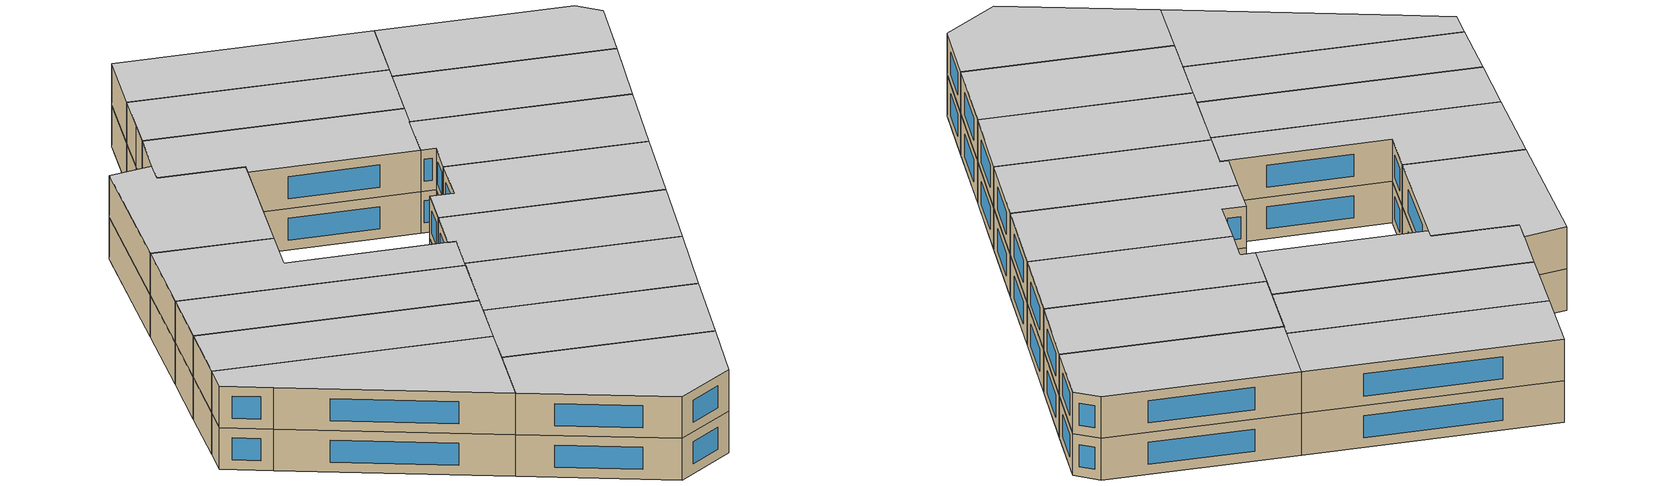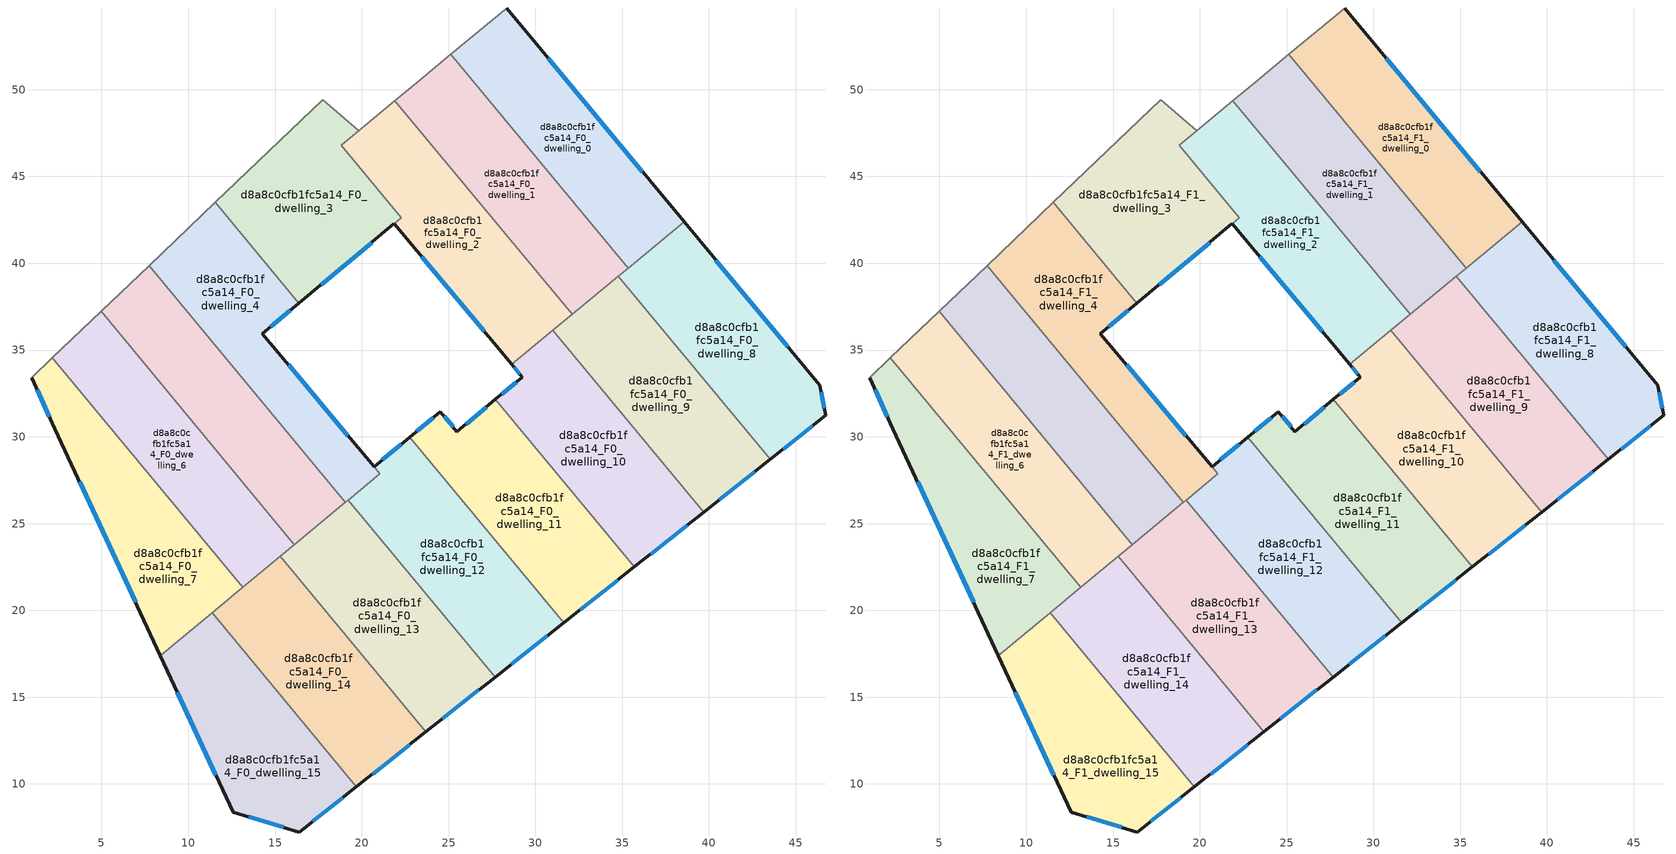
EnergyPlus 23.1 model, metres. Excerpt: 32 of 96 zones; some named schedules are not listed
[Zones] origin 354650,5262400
d8a8c0cfb1fc5a14_F0_dwelling_0
 floor ground (EU_floor_Construction): 28.36,54.71 38.57,42.39 35.34,39.72 25.13,52.04 z0
 wall outside (EU_wall_Construction): 38.57,42.39 28.36,54.71 z0:3
 wall to d8a8c0cfb1fc5a14_F0_dwelling_1 (EU_wall_Construction): 25.13,52.04 35.34,39.72 z0:3
 wall adiabatic (EU_wall_Construction): 28.36,54.71 25.13,52.04 z0:3
 wall to d8a8c0cfb1fc5a14_F0_dwelling_8 (EU_wall_Construction): 35.34,39.72 38.57,42.39 z0:3
 window (EU_Window_Construction): 36.17,45.29 30.75,51.82 z0.7:2.3
d8a8c0cfb1fc5a14_F0_dwelling_1
 floor ground (EU_floor_Construction): 25.13,52.04 35.34,39.72 32.12,37.05 21.91,49.37 23.16,50.41 z0
 wall to d8a8c0cfb1fc5a14_F0_dwelling_2 (EU_wall_Construction): 21.91,49.37 32.12,37.05 z0:3
 wall adiabatic (EU_wall_Construction): 25.13,52.04 23.16,50.41 21.91,49.37 z0:3
 wall to d8a8c0cfb1fc5a14_F0_dwelling_9 (EU_wall_Construction): 32.12,37.05 34.79,39.26 z0:3
 wall to d8a8c0cfb1fc5a14_F0_dwelling_8 (EU_wall_Construction): 34.78,39.26 35.34,39.72 z0:3
d8a8c0cfb1fc5a14_F0_dwelling_10
 floor ground (EU_floor_Construction): 31.01,36.13 39.69,25.66 35.7,22.5 27.7,32.15 29.25,33.45 28.65,34.17 z0
 wall outside (EU_wall_Construction): 28.65,34.17 29.25,33.45 27.7,32.15 / 35.7,22.5 39.69,25.66 z0:3
 wall to d8a8c0cfb1fc5a14_F0_dwelling_9 (EU_wall_Construction): 39.69,25.66 31.01,36.13 z0:3
 wall to d8a8c0cfb1fc5a14_F0_dwelling_11 (EU_wall_Construction): 27.7,32.15 35.7,22.5 z0:3
 wall to d8a8c0cfb1fc5a14_F0_dwelling_2 (EU_wall_Construction): 31.01,36.13 28.65,34.17 z0:3
 window (EU_Window_Construction): 28.79,34 29.11,33.62 / 36.64,23.24 38.75,24.92 / 28.89,33.14 28.06,32.46 z0.7:2.3
d8a8c0cfb1fc5a14_F0_dwelling_11
 floor ground (EU_floor_Construction): 27.7,32.15 35.7,22.5 31.62,19.28 22.76,29.97 24.53,31.45 25.48,30.3 z0
 wall outside (EU_wall_Construction): 27.7,32.15 25.48,30.3 24.53,31.45 22.76,29.97 / 31.62,19.28 35.7,22.5 z0:3
 wall to d8a8c0cfb1fc5a14_F0_dwelling_12 (EU_wall_Construction): 22.76,29.97 31.62,19.28 z0:3
 window (EU_Window_Construction): 27.18,31.72 26,30.74 / 32.58,20.04 34.74,21.74 / 24.12,31.1 23.18,30.32 / 25.26,30.57 24.75,31.18 z0.7:2.3
d8a8c0cfb1fc5a14_F0_dwelling_12
 floor ground (EU_floor_Construction): 22.76,29.97 31.62,19.28 27.68,16.16 19.22,26.36 21.04,27.87 20.71,28.26 z0
 wall outside (EU_wall_Construction): 22.76,29.97 20.71,28.26 / 27.68,16.16 31.62,19.28 z0:3
 wall to d8a8c0cfb1fc5a14_F0_dwelling_13 (EU_wall_Construction): 19.22,26.36 27.68,16.16 z0:3
 wall to d8a8c0cfb1fc5a14_F0_dwelling_4 (EU_wall_Construction): 20.71,28.26 21.04,27.87 19.22,26.36 z0:3
 window (EU_Window_Construction): 22.28,29.57 21.19,28.67 / 28.6,16.89 30.7,18.54 z0.7:2.3
d8a8c0cfb1fc5a14_F0_dwelling_13
 floor ground (EU_floor_Construction): 19.22,26.36 27.68,16.16 23.7,13 15.31,23.12 z0
 wall outside (EU_wall_Construction): 23.7,13 27.68,16.16 z0:3
 wall to d8a8c0cfb1fc5a14_F0_dwelling_14 (EU_wall_Construction): 15.31,23.12 23.7,13 z0:3
 wall to d8a8c0cfb1fc5a14_F0_dwelling_5 (EU_wall_Construction): 19.05,26.22 16.12,23.79 z0:3
 wall to d8a8c0cfb1fc5a14_F0_dwelling_4 (EU_wall_Construction): 19.22,26.36 19.05,26.22 z0:3
 wall to d8a8c0cfb1fc5a14_F0_dwelling_6 (EU_wall_Construction): 16.12,23.79 15.31,23.12 z0:3
 window (EU_Window_Construction): 24.63,13.74 26.74,15.42 z0.7:2.3
d8a8c0cfb1fc5a14_F0_dwelling_14
 floor ground (EU_floor_Construction): 15.31,23.12 23.7,13 19.68,9.83 11.37,19.85 z0
 wall outside (EU_wall_Construction): 19.68,9.83 23.7,13 z0:3
 wall to d8a8c0cfb1fc5a14_F0_dwelling_15 (EU_wall_Construction): 11.37,19.85 19.68,9.83 z0:3
 wall to d8a8c0cfb1fc5a14_F0_dwelling_6 (EU_wall_Construction): 15.31,23.12 13.14,21.32 z0:3
 wall to d8a8c0cfb1fc5a14_F0_dwelling_7 (EU_wall_Construction): 13.14,21.32 11.37,19.85 z0:3
 window (EU_Window_Construction): 20.62,10.57 22.75,12.26 z0.7:2.3
d8a8c0cfb1fc5a14_F0_dwelling_15
 floor ground (EU_floor_Construction): 11.37,19.85 19.68,9.83 16.4,7.23 12.58,8.38 8.4,17.39 z0
 wall outside (EU_wall_Construction): 8.4,17.39 12.58,8.38 16.4,7.23 19.68,9.83 z0:3
 wall to d8a8c0cfb1fc5a14_F0_dwelling_7 (EU_wall_Construction): 11.37,19.85 8.4,17.39 z0:3
 window (EU_Window_Construction): 17.17,7.84 18.91,9.22 / 13.48,8.11 15.5,7.5 / 9.38,15.27 11.6,10.5 z0.7:2.3
d8a8c0cfb1fc5a14_F0_dwelling_2
 floor ground (EU_floor_Construction): 21.91,49.37 32.12,37.05 28.65,34.17 21.85,42.27 22.28,42.63 18.83,46.8 19.81,47.63 z0
 wall outside (EU_wall_Construction): 21.85,42.27 28.65,34.17 z0:3
 wall adiabatic (EU_wall_Construction): 21.91,49.37 19.81,47.63 18.83,46.8 z0:3
 wall to d8a8c0cfb1fc5a14_F0_dwelling_3 (EU_wall_Construction): 18.83,46.8 22.28,42.63 21.85,42.27 z0:3
 wall to d8a8c0cfb1fc5a14_F0_dwelling_9 (EU_wall_Construction): 31.01,36.13 32.12,37.05 z0:3
 window (EU_Window_Construction): 23.45,40.37 27.05,36.07 z0.7:2.3
d8a8c0cfb1fc5a14_F0_dwelling_3
 floor ground (EU_floor_Construction): 19.81,47.62 18.82,46.8 22.28,42.63 16.36,37.69 11.55,43.5 17.74,49.41 z0
 wall outside (EU_wall_Construction): 16.36,37.69 21.85,42.27 z0:3
 wall to d8a8c0cfb1fc5a14_F0_dwelling_4 (EU_wall_Construction): 11.55,43.5 16.36,37.69 z0:3
 wall adiabatic (EU_wall_Construction): 18.82,46.8 19.81,47.62 17.74,49.41 11.55,43.5 z0:3
 window (EU_Window_Construction): 17.65,38.77 20.56,41.2 z0.7:2.3
d8a8c0cfb1fc5a14_F0_dwelling_4
 floor ground (EU_floor_Construction): 16.36,37.69 14.27,35.94 20.7,28.27 21.04,27.87 19.05,26.22 7.74,39.87 11.55,43.5 z0
 wall outside (EU_wall_Construction): 20.7,28.27 14.27,35.94 16.36,37.69 z0:3
 wall to d8a8c0cfb1fc5a14_F0_dwelling_5 (EU_wall_Construction): 7.74,39.87 19.05,26.22 z0:3
 wall adiabatic (EU_wall_Construction): 11.55,43.5 7.74,39.87 z0:3
 window (EU_Window_Construction): 14.76,36.35 15.87,37.28 / 19.19,30.07 15.78,34.14 z0.7:2.3
d8a8c0cfb1fc5a14_F0_dwelling_5
 floor ground (EU_floor_Construction): 7.74,39.87 19.05,26.22 16.12,23.79 4.98,37.23 z0
 wall to d8a8c0cfb1fc5a14_F0_dwelling_6 (EU_wall_Construction): 4.98,37.23 16.12,23.79 z0:3
 wall adiabatic (EU_wall_Construction): 7.74,39.87 4.98,37.23 z0:3
d8a8c0cfb1fc5a14_F0_dwelling_6
 floor ground (EU_floor_Construction): 4.98,37.23 16.12,23.79 13.14,21.32 2.17,34.56 z0
 wall to d8a8c0cfb1fc5a14_F0_dwelling_7 (EU_wall_Construction): 2.17,34.56 13.14,21.32 z0:3
 wall adiabatic (EU_wall_Construction): 4.98,37.23 2.17,34.56 z0:3
d8a8c0cfb1fc5a14_F0_dwelling_7
 floor ground (EU_floor_Construction): 2.17,34.56 13.14,21.32 8.4,17.39 2.31,30.48 0.98,33.41 z0
 wall outside (EU_wall_Construction): 0.98,33.41 2.31,30.48 8.4,17.39 z0:3
 wall adiabatic (EU_wall_Construction): 2.17,34.56 0.98,33.41 z0:3
 window (EU_Window_Construction): 3.74,27.41 6.97,20.46 / 1.29,32.72 2,31.17 z0.7:2.3
d8a8c0cfb1fc5a14_F0_dwelling_8
 floor ground (EU_floor_Construction): 38.57,42.39 46.39,32.96 46.73,31.23 43.54,28.7 34.78,39.26 z0
 wall outside (EU_wall_Construction): 43.54,28.7 46.73,31.23 46.39,32.96 38.57,42.39 z0:3
 wall to d8a8c0cfb1fc5a14_F0_dwelling_9 (EU_wall_Construction): 34.78,39.26 43.54,28.7 z0:3
 window (EU_Window_Construction): 44.55,35.18 40.4,40.18 / 46.65,31.64 46.47,32.56 / 44.29,29.3 45.98,30.64 z0.7:2.3
d8a8c0cfb1fc5a14_F0_dwelling_9
 floor ground (EU_floor_Construction): 34.78,39.26 43.54,28.7 39.69,25.66 31.01,36.13 z0
 wall outside (EU_wall_Construction): 39.69,25.66 43.54,28.7 z0:3
 window (EU_Window_Construction): 40.59,26.37 42.63,27.99 z0.7:2.3
d8a8c0cfb1fc5a14_F1_dwelling_0
 floor to d8a8c0cfb1fc5a14_F0_dwelling_0 (EU_floor_Construction): 28.36,54.71 38.57,42.39 35.34,39.72 25.13,52.04 z3
 wall outside (EU_wall_Construction): 38.57,42.39 28.36,54.71 z3:6
 wall to d8a8c0cfb1fc5a14_F1_dwelling_1 (EU_wall_Construction): 25.13,52.04 35.34,39.72 z3:6
 wall adiabatic (EU_wall_Construction): 28.36,54.71 25.13,52.04 z3:6
 wall to d8a8c0cfb1fc5a14_F1_dwelling_8 (EU_wall_Construction): 35.34,39.72 38.57,42.39 z3:6
 window (EU_Window_Construction): 36.17,45.29 30.75,51.82 z3.7:5.3
 ceiling to d8a8c0cfb1fc5a14_F2_dwelling_0 (EU_floor_Construction): 38.57,42.39 28.36,54.71 25.13,52.04 35.34,39.72 z6
d8a8c0cfb1fc5a14_F1_dwelling_1
 floor to d8a8c0cfb1fc5a14_F0_dwelling_1 (EU_floor_Construction): 25.13,52.04 35.34,39.72 32.12,37.05 21.91,49.37 23.16,50.41 z3
 wall to d8a8c0cfb1fc5a14_F1_dwelling_2 (EU_wall_Construction): 21.91,49.37 32.12,37.05 z3:6
 wall adiabatic (EU_wall_Construction): 25.13,52.04 23.16,50.41 21.91,49.37 z3:6
 wall to d8a8c0cfb1fc5a14_F1_dwelling_9 (EU_wall_Construction): 32.12,37.05 34.79,39.26 z3:6
 wall to d8a8c0cfb1fc5a14_F1_dwelling_8 (EU_wall_Construction): 34.78,39.26 35.34,39.72 z3:6
 ceiling to d8a8c0cfb1fc5a14_F2_dwelling_1 (EU_floor_Construction): 35.34,39.72 25.13,52.04 23.16,50.41 21.91,49.37 32.12,37.05 z6
d8a8c0cfb1fc5a14_F1_dwelling_10
 floor to d8a8c0cfb1fc5a14_F0_dwelling_10 (EU_floor_Construction): 31.01,36.13 39.69,25.66 35.7,22.5 27.7,32.15 29.25,33.45 28.65,34.17 z3
 wall outside (EU_wall_Construction): 28.65,34.17 29.25,33.45 27.7,32.15 / 35.7,22.5 39.69,25.66 z3:6
 wall to d8a8c0cfb1fc5a14_F1_dwelling_9 (EU_wall_Construction): 39.69,25.66 31.01,36.13 z3:6
 wall to d8a8c0cfb1fc5a14_F1_dwelling_11 (EU_wall_Construction): 27.7,32.15 35.7,22.5 z3:6
 wall to d8a8c0cfb1fc5a14_F1_dwelling_2 (EU_wall_Construction): 31.01,36.13 28.65,34.17 z3:6
 window (EU_Window_Construction): 28.79,34 29.11,33.62 / 36.64,23.24 38.75,24.92 / 28.89,33.14 28.06,32.46 z3.7:5.3
 ceiling to d8a8c0cfb1fc5a14_F2_dwelling_10 (EU_floor_Construction): 39.69,25.66 31.01,36.13 28.65,34.17 29.25,33.45 27.7,32.15 35.7,22.5 z6
d8a8c0cfb1fc5a14_F1_dwelling_11
 floor to d8a8c0cfb1fc5a14_F0_dwelling_11 (EU_floor_Construction): 27.7,32.15 35.7,22.5 31.62,19.28 22.76,29.97 24.53,31.45 25.48,30.3 z3
 wall outside (EU_wall_Construction): 27.7,32.15 25.48,30.3 24.53,31.45 22.76,29.97 / 31.62,19.28 35.7,22.5 z3:6
 wall to d8a8c0cfb1fc5a14_F1_dwelling_12 (EU_wall_Construction): 22.76,29.97 31.62,19.28 z3:6
 window (EU_Window_Construction): 27.18,31.72 26,30.74 / 32.58,20.04 34.74,21.74 / 24.12,31.1 23.18,30.32 / 25.26,30.57 24.75,31.18 z3.7:5.3
 ceiling to d8a8c0cfb1fc5a14_F2_dwelling_11 (EU_floor_Construction): 35.7,22.5 27.7,32.15 25.48,30.3 24.53,31.45 22.76,29.97 31.62,19.28 z6
d8a8c0cfb1fc5a14_F1_dwelling_12
 floor to d8a8c0cfb1fc5a14_F0_dwelling_12 (EU_floor_Construction): 22.76,29.97 31.62,19.28 27.68,16.16 19.22,26.36 21.04,27.87 20.71,28.26 z3
 wall outside (EU_wall_Construction): 22.76,29.97 20.71,28.26 / 27.68,16.16 31.62,19.28 z3:6
 wall to d8a8c0cfb1fc5a14_F1_dwelling_13 (EU_wall_Construction): 19.22,26.36 27.68,16.16 z3:6
 wall to d8a8c0cfb1fc5a14_F1_dwelling_4 (EU_wall_Construction): 20.71,28.26 21.04,27.87 19.22,26.36 z3:6
 window (EU_Window_Construction): 22.28,29.57 21.19,28.67 / 28.6,16.89 30.7,18.54 z3.7:5.3
 ceiling to d8a8c0cfb1fc5a14_F2_dwelling_12 (EU_floor_Construction): 31.62,19.28 22.76,29.97 20.71,28.26 21.04,27.87 19.22,26.36 27.68,16.16 z6
d8a8c0cfb1fc5a14_F1_dwelling_13
 floor to d8a8c0cfb1fc5a14_F0_dwelling_13 (EU_floor_Construction): 19.22,26.36 27.68,16.16 23.7,13 15.31,23.12 z3
 wall outside (EU_wall_Construction): 23.7,13 27.68,16.16 z3:6
 wall to d8a8c0cfb1fc5a14_F1_dwelling_14 (EU_wall_Construction): 15.31,23.12 23.7,13 z3:6
 wall to d8a8c0cfb1fc5a14_F1_dwelling_5 (EU_wall_Construction): 19.05,26.22 16.12,23.79 z3:6
 wall to d8a8c0cfb1fc5a14_F1_dwelling_4 (EU_wall_Construction): 19.22,26.36 19.05,26.22 z3:6
 wall to d8a8c0cfb1fc5a14_F1_dwelling_6 (EU_wall_Construction): 16.12,23.79 15.31,23.12 z3:6
 window (EU_Window_Construction): 24.63,13.74 26.74,15.42 z3.7:5.3
 ceiling to d8a8c0cfb1fc5a14_F2_dwelling_13 (EU_floor_Construction): 27.68,16.16 19.22,26.36 15.31,23.12 23.7,13 z6
d8a8c0cfb1fc5a14_F1_dwelling_14
 floor to d8a8c0cfb1fc5a14_F0_dwelling_14 (EU_floor_Construction): 15.31,23.12 23.7,13 19.68,9.83 11.37,19.85 z3
 wall outside (EU_wall_Construction): 19.68,9.83 23.7,13 z3:6
 wall to d8a8c0cfb1fc5a14_F1_dwelling_15 (EU_wall_Construction): 11.37,19.85 19.68,9.83 z3:6
 wall to d8a8c0cfb1fc5a14_F1_dwelling_6 (EU_wall_Construction): 15.31,23.12 13.14,21.32 z3:6
 wall to d8a8c0cfb1fc5a14_F1_dwelling_7 (EU_wall_Construction): 13.14,21.32 11.37,19.85 z3:6
 window (EU_Window_Construction): 20.62,10.57 22.75,12.26 z3.7:5.3
 ceiling to d8a8c0cfb1fc5a14_F2_dwelling_14 (EU_floor_Construction): 23.7,13 15.31,23.12 11.37,19.85 19.68,9.83 z6
d8a8c0cfb1fc5a14_F1_dwelling_15
 floor to d8a8c0cfb1fc5a14_F0_dwelling_15 (EU_floor_Construction): 11.37,19.85 19.68,9.83 16.4,7.23 12.58,8.38 8.4,17.39 z3
 wall outside (EU_wall_Construction): 8.4,17.39 12.58,8.38 16.4,7.23 19.68,9.83 z3:6
 wall to d8a8c0cfb1fc5a14_F1_dwelling_7 (EU_wall_Construction): 11.37,19.85 8.4,17.39 z3:6
 window (EU_Window_Construction): 17.17,7.84 18.91,9.22 / 13.48,8.11 15.5,7.5 / 9.38,15.27 11.6,10.5 z3.7:5.3
 ceiling to d8a8c0cfb1fc5a14_F2_dwelling_15 (EU_floor_Construction): 19.68,9.83 11.37,19.85 8.4,17.39 12.58,8.38 16.4,7.23 z6
d8a8c0cfb1fc5a14_F1_dwelling_2
 floor to d8a8c0cfb1fc5a14_F0_dwelling_2 (EU_floor_Construction): 21.91,49.37 32.12,37.05 28.65,34.17 21.85,42.27 22.28,42.63 18.83,46.8 19.81,47.63 z3
 wall outside (EU_wall_Construction): 21.85,42.27 28.65,34.17 z3:6
 wall adiabatic (EU_wall_Construction): 21.91,49.37 19.81,47.63 18.83,46.8 z3:6
 wall to d8a8c0cfb1fc5a14_F1_dwelling_3 (EU_wall_Construction): 18.83,46.8 22.28,42.63 21.85,42.27 z3:6
 wall to d8a8c0cfb1fc5a14_F1_dwelling_9 (EU_wall_Construction): 31.01,36.13 32.12,37.05 z3:6
 window (EU_Window_Construction): 23.45,40.37 27.05,36.07 z3.7:5.3
 ceiling to d8a8c0cfb1fc5a14_F2_dwelling_2 (EU_floor_Construction): 32.12,37.05 21.91,49.37 19.81,47.63 18.83,46.8 22.28,42.63 21.85,42.27 28.65,34.17 z6
d8a8c0cfb1fc5a14_F1_dwelling_3
 floor to d8a8c0cfb1fc5a14_F0_dwelling_3 (EU_floor_Construction): 19.81,47.62 18.82,46.8 22.28,42.63 16.36,37.69 11.55,43.5 17.74,49.41 z3
 wall outside (EU_wall_Construction): 16.36,37.69 21.85,42.27 z3:6
 wall to d8a8c0cfb1fc5a14_F1_dwelling_4 (EU_wall_Construction): 11.55,43.5 16.36,37.69 z3:6
 wall adiabatic (EU_wall_Construction): 18.82,46.8 19.81,47.62 17.74,49.41 11.55,43.5 z3:6
 window (EU_Window_Construction): 17.65,38.77 20.56,41.2 z3.7:5.3
 ceiling to d8a8c0cfb1fc5a14_F2_dwelling_3 (EU_floor_Construction): 22.28,42.63 18.82,46.8 19.81,47.62 17.74,49.41 11.55,43.5 16.36,37.69 z6
d8a8c0cfb1fc5a14_F1_dwelling_4
 floor to d8a8c0cfb1fc5a14_F0_dwelling_4 (EU_floor_Construction): 16.36,37.69 14.27,35.94 21.04,27.87 19.05,26.22 7.74,39.87 11.55,43.5 z3
 wall outside (EU_wall_Construction): 20.7,28.27 14.27,35.94 16.36,37.69 z3:6
 wall to d8a8c0cfb1fc5a14_F1_dwelling_5 (EU_wall_Construction): 7.74,39.87 19.05,26.22 z3:6
 wall adiabatic (EU_wall_Construction): 11.55,43.5 7.74,39.87 z3:6
 window (EU_Window_Construction): 14.76,36.35 15.87,37.28 / 19.19,30.07 15.78,34.14 z3.7:5.3
 ceiling to d8a8c0cfb1fc5a14_F2_dwelling_4 (EU_floor_Construction): 21.04,27.87 14.27,35.94 16.36,37.69 11.55,43.5 7.74,39.87 19.05,26.22 z6
d8a8c0cfb1fc5a14_F1_dwelling_5
 floor to d8a8c0cfb1fc5a14_F0_dwelling_5 (EU_floor_Construction): 7.74,39.87 19.05,26.22 16.12,23.79 4.98,37.23 z3
 wall to d8a8c0cfb1fc5a14_F1_dwelling_6 (EU_wall_Construction): 4.98,37.23 16.12,23.79 z3:6
 wall adiabatic (EU_wall_Construction): 7.74,39.87 4.98,37.23 z3:6
 ceiling to d8a8c0cfb1fc5a14_F2_dwelling_5 (EU_floor_Construction): 19.05,26.22 7.74,39.87 4.98,37.23 16.12,23.79 z6
d8a8c0cfb1fc5a14_F1_dwelling_6
 floor to d8a8c0cfb1fc5a14_F0_dwelling_6 (EU_floor_Construction): 4.98,37.23 16.12,23.79 13.14,21.32 2.17,34.56 z3
 wall to d8a8c0cfb1fc5a14_F1_dwelling_7 (EU_wall_Construction): 2.17,34.56 13.14,21.32 z3:6
 wall adiabatic (EU_wall_Construction): 4.98,37.23 2.17,34.56 z3:6
 ceiling to d8a8c0cfb1fc5a14_F2_dwelling_6 (EU_floor_Construction): 16.12,23.79 4.98,37.23 2.17,34.56 13.14,21.32 z6
d8a8c0cfb1fc5a14_F1_dwelling_7
 floor to d8a8c0cfb1fc5a14_F0_dwelling_7 (EU_floor_Construction): 2.17,34.56 13.14,21.32 8.4,17.39 2.31,30.48 0.98,33.41 z3
 wall outside (EU_wall_Construction): 0.98,33.41 2.31,30.48 8.4,17.39 z3:6
 wall adiabatic (EU_wall_Construction): 2.17,34.56 0.98,33.41 z3:6
 window (EU_Window_Construction): 3.74,27.41 6.97,20.46 / 1.29,32.72 2,31.17 z3.7:5.3
 ceiling to d8a8c0cfb1fc5a14_F2_dwelling_7 (EU_floor_Construction): 13.14,21.32 2.17,34.56 0.98,33.41 2.31,30.48 8.4,17.39 z6
d8a8c0cfb1fc5a14_F1_dwelling_8
 floor to d8a8c0cfb1fc5a14_F0_dwelling_8 (EU_floor_Construction): 38.57,42.39 46.39,32.96 46.73,31.23 43.54,28.7 34.78,39.26 z3
 wall outside (EU_wall_Construction): 43.54,28.7 46.73,31.23 46.39,32.96 38.57,42.39 z3:6
 wall to d8a8c0cfb1fc5a14_F1_dwelling_9 (EU_wall_Construction): 34.78,39.26 43.54,28.7 z3:6
 window (EU_Window_Construction): 44.55,35.18 40.4,40.18 / 46.65,31.64 46.47,32.56 / 44.29,29.3 45.98,30.64 z3.7:5.3
 ceiling to d8a8c0cfb1fc5a14_F2_dwelling_8 (EU_floor_Construction): 46.73,31.23 46.39,32.96 38.57,42.39 34.78,39.26 43.54,28.7 z6
d8a8c0cfb1fc5a14_F1_dwelling_9
 floor to d8a8c0cfb1fc5a14_F0_dwelling_9 (EU_floor_Construction): 34.78,39.26 43.54,28.7 39.69,25.66 31.01,36.13 z3
 wall outside (EU_wall_Construction): 39.69,25.66 43.54,28.7 z3:6
 window (EU_Window_Construction): 40.59,26.37 42.63,27.99 z3.7:5.3
 ceiling to d8a8c0cfb1fc5a14_F2_dwelling_9 (EU_floor_Construction): 43.54,28.7 34.78,39.26 31.01,36.13 39.69,25.66 z6
[Building]
EU S2 Campaign: North Axis=0; Terrain=City; Solar Distribution=FullExterior
[Site:Location]
Budapest.Ferenc.Liszt.Intl.AP: Latitude=47.437; Longitude=19.256; Time Zone=1; Elevation=185
[SizingPeriod:WeatherFileDays]
AnnualSizingPeriod: Begin Month=1; Begin Day of Month=1; End Month=12; End Day of Month=31; Day of Week for Start Day=Monday; Use Weather File Daylight Saving Period=No; Use Weather File Rain and Snow Indicators=No
[MATERIAL]
EU_InternalMass_Material: Roughness=MediumRough; Thickness=0.1; Conductivity=1; Density=1800; Specific Heat=900; Thermal Absorptance=0.9; Solar Absorptance=0.7; Visible Absorptance=0.7
[MATERIAL:NOMASS] Roughness=MediumRough; Thermal Absorptance=0.9; Solar Absorptance=0.7; Visible Absorptance=0.7
Name | Thermal Resistance
EU_wall_NoMass | 0.832559
EU_floor_NoMass | 0.872794
[WINDOWMATERIAL:SIMPLEGLAZINGSYSTEM]
EU_Window_SimpleGlazing: UFactor=2.79869; Solar Heat Gain Coefficient=0.75; Visible Transmittance=0.75
[CONSTRUCTION]
EU_wall_Construction: EU_wall_NoMass
EU_floor_Construction: EU_floor_NoMass
EU_Window_Construction: EU_Window_SimpleGlazing
EU_InternalMass_Construction: EU_InternalMass_Material
[ZONE] Type=1; Multiplier=1; Ceiling Height=autocalculate; Floor Area=autocalculate; Part of Total Floor Area=Yes
Name | Volume
d8a8c0cfb1fc5a14_F0_dwelling_0; d8a8c0cfb1fc5a14_F1_dwelling_0 | 200.953
d8a8c0cfb1fc5a14_F0_dwelling_1; d8a8c0cfb1fc5a14_F1_dwelling_1 | 200.956
d8a8c0cfb1fc5a14_F0_dwelling_10; d8a8c0cfb1fc5a14_F1_dwelling_10 | 200.933
d8a8c0cfb1fc5a14_F0_dwelling_11; d8a8c0cfb1fc5a14_F1_dwelling_11 | 204.577
d8a8c0cfb1fc5a14_F0_dwelling_12; d8a8c0cfb1fc5a14_F1_dwelling_12 | 205.137
d8a8c0cfb1fc5a14_F0_dwelling_13; d8a8c0cfb1fc5a14_F1_dwelling_13 | 200.942
d8a8c0cfb1fc5a14_F0_dwelling_14; d8a8c0cfb1fc5a14_F1_dwelling_14 | 200.938
d8a8c0cfb1fc5a14_F0_dwelling_15; d8a8c0cfb1fc5a14_F1_dwelling_15 | 200.947
d8a8c0cfb1fc5a14_F0_dwelling_2; d8a8c0cfb1fc5a14_F1_dwelling_2 | 209.26
d8a8c0cfb1fc5a14_F0_dwelling_3; d8a8c0cfb1fc5a14_F1_dwelling_3 | 188.938
d8a8c0cfb1fc5a14_F0_dwelling_4 | 196.802
d8a8c0cfb1fc5a14_F1_dwelling_4 | 196.732
d8a8c0cfb1fc5a14_F0_dwelling_5; d8a8c0cfb1fc5a14_F1_dwelling_5 | 200.944
d8a8c0cfb1fc5a14_F0_dwelling_6; d8a8c0cfb1fc5a14_F1_dwelling_6 | 200.945
d8a8c0cfb1fc5a14_F0_dwelling_7; d8a8c0cfb1fc5a14_F1_dwelling_7 | 200.96
d8a8c0cfb1fc5a14_F0_dwelling_8; d8a8c0cfb1fc5a14_F1_dwelling_8 | 200.937
d8a8c0cfb1fc5a14_F0_dwelling_9; d8a8c0cfb1fc5a14_F1_dwelling_9 | 200.948
[INTERNALMASS] Construction=EU_InternalMass_Construction
Name | Zone or ZoneList | Surface Area
d8a8c0cfb1fc5a14_F0_dwelling_0_EU_InternalMass | d8a8c0cfb1fc5a14_F0_dwelling_0 | 66.9841
d8a8c0cfb1fc5a14_F0_dwelling_1_EU_InternalMass | d8a8c0cfb1fc5a14_F0_dwelling_1 | 66.9851
d8a8c0cfb1fc5a14_F0_dwelling_2_EU_InternalMass | d8a8c0cfb1fc5a14_F0_dwelling_2 | 69.7572
d8a8c0cfb1fc5a14_F0_dwelling_3_EU_InternalMass | d8a8c0cfb1fc5a14_F0_dwelling_3 | 62.9979
d8a8c0cfb1fc5a14_F0_dwelling_4_EU_InternalMass | d8a8c0cfb1fc5a14_F0_dwelling_4 | 65.6016
d8a8c0cfb1fc5a14_F0_dwelling_5_EU_InternalMass | d8a8c0cfb1fc5a14_F0_dwelling_5 | 66.9813
d8a8c0cfb1fc5a14_F0_dwelling_6_EU_InternalMass | d8a8c0cfb1fc5a14_F0_dwelling_6 | 66.9818
d8a8c0cfb1fc5a14_F0_dwelling_7_EU_InternalMass | d8a8c0cfb1fc5a14_F0_dwelling_7 | 66.9864
d8a8c0cfb1fc5a14_F0_dwelling_8_EU_InternalMass | d8a8c0cfb1fc5a14_F0_dwelling_8 | 66.979
d8a8c0cfb1fc5a14_F0_dwelling_9_EU_InternalMass | d8a8c0cfb1fc5a14_F0_dwelling_9 | 66.9827
d8a8c0cfb1fc5a14_F0_dwelling_10_EU_InternalMass | d8a8c0cfb1fc5a14_F0_dwelling_10 | 66.9779
d8a8c0cfb1fc5a14_F0_dwelling_11_EU_InternalMass | d8a8c0cfb1fc5a14_F0_dwelling_11 | 68.1961
d8a8c0cfb1fc5a14_F0_dwelling_12_EU_InternalMass | d8a8c0cfb1fc5a14_F0_dwelling_12 | 68.3751
d8a8c0cfb1fc5a14_F0_dwelling_13_EU_InternalMass | d8a8c0cfb1fc5a14_F0_dwelling_13 | 66.9806
d8a8c0cfb1fc5a14_F0_dwelling_14_EU_InternalMass | d8a8c0cfb1fc5a14_F0_dwelling_14 | 66.9794
d8a8c0cfb1fc5a14_F0_dwelling_15_EU_InternalMass | d8a8c0cfb1fc5a14_F0_dwelling_15 | 66.9824
d8a8c0cfb1fc5a14_F1_dwelling_0_EU_InternalMass | d8a8c0cfb1fc5a14_F1_dwelling_0 | 66.9841
d8a8c0cfb1fc5a14_F1_dwelling_1_EU_InternalMass | d8a8c0cfb1fc5a14_F1_dwelling_1 | 66.9851
d8a8c0cfb1fc5a14_F1_dwelling_2_EU_InternalMass | d8a8c0cfb1fc5a14_F1_dwelling_2 | 69.7572
d8a8c0cfb1fc5a14_F1_dwelling_3_EU_InternalMass | d8a8c0cfb1fc5a14_F1_dwelling_3 | 62.9979
d8a8c0cfb1fc5a14_F1_dwelling_4_EU_InternalMass | d8a8c0cfb1fc5a14_F1_dwelling_4 | 65.6016
d8a8c0cfb1fc5a14_F1_dwelling_5_EU_InternalMass | d8a8c0cfb1fc5a14_F1_dwelling_5 | 66.9813
d8a8c0cfb1fc5a14_F1_dwelling_6_EU_InternalMass | d8a8c0cfb1fc5a14_F1_dwelling_6 | 66.9818
d8a8c0cfb1fc5a14_F1_dwelling_7_EU_InternalMass | d8a8c0cfb1fc5a14_F1_dwelling_7 | 66.9864
d8a8c0cfb1fc5a14_F1_dwelling_8_EU_InternalMass | d8a8c0cfb1fc5a14_F1_dwelling_8 | 66.979
d8a8c0cfb1fc5a14_F1_dwelling_9_EU_InternalMass | d8a8c0cfb1fc5a14_F1_dwelling_9 | 66.9827
d8a8c0cfb1fc5a14_F1_dwelling_10_EU_InternalMass | d8a8c0cfb1fc5a14_F1_dwelling_10 | 66.9779
d8a8c0cfb1fc5a14_F1_dwelling_11_EU_InternalMass | d8a8c0cfb1fc5a14_F1_dwelling_11 | 68.1961
d8a8c0cfb1fc5a14_F1_dwelling_12_EU_InternalMass | d8a8c0cfb1fc5a14_F1_dwelling_12 | 68.3751
d8a8c0cfb1fc5a14_F1_dwelling_13_EU_InternalMass | d8a8c0cfb1fc5a14_F1_dwelling_13 | 66.9806
d8a8c0cfb1fc5a14_F1_dwelling_14_EU_InternalMass | d8a8c0cfb1fc5a14_F1_dwelling_14 | 66.9794
d8a8c0cfb1fc5a14_F1_dwelling_15_EU_InternalMass | d8a8c0cfb1fc5a14_F1_dwelling_15 | 66.9824
[OTHEREQUIPMENT] Fuel Type=Electricity; Design Level Calculation Method=Watts/Area; Power per Zone Floor Area=1; Fraction Latent=0; Fraction Radiant=0; Fraction Lost=0; Carbon Dioxide Generation Rate=0; EndUse Subcategory=EU_Step8_InternalGains
Name | Zone or ZoneList or Space or SpaceList | Schedule
EU_Step8_InternalGain_d8a8c0cfb1fc5a14_F0_dwelling_0_f000 | d8a8c0cfb1fc5a14_F0_dwelling_0 | EU_Step8_GainSchedule_d8a8c0cfb1fc5a14_F0_dwelling_0_f000
EU_Step8_InternalGain_d8a8c0cfb1fc5a14_F0_dwelling_1_f000 | d8a8c0cfb1fc5a14_F0_dwelling_1 | EU_Step8_GainSchedule_d8a8c0cfb1fc5a14_F0_dwelling_1_f000
EU_Step8_InternalGain_d8a8c0cfb1fc5a14_F0_dwelling_2_f000 | d8a8c0cfb1fc5a14_F0_dwelling_2 | EU_Step8_GainSchedule_d8a8c0cfb1fc5a14_F0_dwelling_2_f000
EU_Step8_InternalGain_d8a8c0cfb1fc5a14_F0_dwelling_3_f000 | d8a8c0cfb1fc5a14_F0_dwelling_3 | EU_Step8_GainSchedule_d8a8c0cfb1fc5a14_F0_dwelling_3_f000
EU_Step8_InternalGain_d8a8c0cfb1fc5a14_F0_dwelling_4_f000 | d8a8c0cfb1fc5a14_F0_dwelling_4 | EU_Step8_GainSchedule_d8a8c0cfb1fc5a14_F0_dwelling_4_f000
EU_Step8_InternalGain_d8a8c0cfb1fc5a14_F0_dwelling_5_f000 | d8a8c0cfb1fc5a14_F0_dwelling_5 | EU_Step8_GainSchedule_d8a8c0cfb1fc5a14_F0_dwelling_5_f000
EU_Step8_InternalGain_d8a8c0cfb1fc5a14_F0_dwelling_6_f000 | d8a8c0cfb1fc5a14_F0_dwelling_6 | EU_Step8_GainSchedule_d8a8c0cfb1fc5a14_F0_dwelling_6_f000
EU_Step8_InternalGain_d8a8c0cfb1fc5a14_F0_dwelling_7_f000 | d8a8c0cfb1fc5a14_F0_dwelling_7 | EU_Step8_GainSchedule_d8a8c0cfb1fc5a14_F0_dwelling_7_f000
EU_Step8_InternalGain_d8a8c0cfb1fc5a14_F0_dwelling_8_f000 | d8a8c0cfb1fc5a14_F0_dwelling_8 | EU_Step8_GainSchedule_d8a8c0cfb1fc5a14_F0_dwelling_8_f000
EU_Step8_InternalGain_d8a8c0cfb1fc5a14_F0_dwelling_9_f000 | d8a8c0cfb1fc5a14_F0_dwelling_9 | EU_Step8_GainSchedule_d8a8c0cfb1fc5a14_F0_dwelling_9_f000
EU_Step8_InternalGain_d8a8c0cfb1fc5a14_F0_dwelling_10_f000 | d8a8c0cfb1fc5a14_F0_dwelling_10 | EU_Step8_GainSchedule_d8a8c0cfb1fc5a14_F0_dwelling_10_f000
EU_Step8_InternalGain_d8a8c0cfb1fc5a14_F0_dwelling_11_f000 | d8a8c0cfb1fc5a14_F0_dwelling_11 | EU_Step8_GainSchedule_d8a8c0cfb1fc5a14_F0_dwelling_11_f000
EU_Step8_InternalGain_d8a8c0cfb1fc5a14_F0_dwelling_12_f000 | d8a8c0cfb1fc5a14_F0_dwelling_12 | EU_Step8_GainSchedule_d8a8c0cfb1fc5a14_F0_dwelling_12_f000
EU_Step8_InternalGain_d8a8c0cfb1fc5a14_F0_dwelling_13_f000 | d8a8c0cfb1fc5a14_F0_dwelling_13 | EU_Step8_GainSchedule_d8a8c0cfb1fc5a14_F0_dwelling_13_f000
EU_Step8_InternalGain_d8a8c0cfb1fc5a14_F0_dwelling_14_f000 | d8a8c0cfb1fc5a14_F0_dwelling_14 | EU_Step8_GainSchedule_d8a8c0cfb1fc5a14_F0_dwelling_14_f000
EU_Step8_InternalGain_d8a8c0cfb1fc5a14_F0_dwelling_15_f000 | d8a8c0cfb1fc5a14_F0_dwelling_15 | EU_Step8_GainSchedule_d8a8c0cfb1fc5a14_F0_dwelling_15_f000
EU_Step8_InternalGain_d8a8c0cfb1fc5a14_F1_dwelling_0_f000 | d8a8c0cfb1fc5a14_F1_dwelling_0 | EU_Step8_GainSchedule_d8a8c0cfb1fc5a14_F1_dwelling_0_f000
EU_Step8_InternalGain_d8a8c0cfb1fc5a14_F1_dwelling_1_f000 | d8a8c0cfb1fc5a14_F1_dwelling_1 | EU_Step8_GainSchedule_d8a8c0cfb1fc5a14_F1_dwelling_1_f000
EU_Step8_InternalGain_d8a8c0cfb1fc5a14_F1_dwelling_2_f000 | d8a8c0cfb1fc5a14_F1_dwelling_2 | EU_Step8_GainSchedule_d8a8c0cfb1fc5a14_F1_dwelling_2_f000
EU_Step8_InternalGain_d8a8c0cfb1fc5a14_F1_dwelling_3_f000 | d8a8c0cfb1fc5a14_F1_dwelling_3 | EU_Step8_GainSchedule_d8a8c0cfb1fc5a14_F1_dwelling_3_f000
EU_Step8_InternalGain_d8a8c0cfb1fc5a14_F1_dwelling_4_f000 | d8a8c0cfb1fc5a14_F1_dwelling_4 | EU_Step8_GainSchedule_d8a8c0cfb1fc5a14_F1_dwelling_4_f000
EU_Step8_InternalGain_d8a8c0cfb1fc5a14_F1_dwelling_5_f000 | d8a8c0cfb1fc5a14_F1_dwelling_5 | EU_Step8_GainSchedule_d8a8c0cfb1fc5a14_F1_dwelling_5_f000
EU_Step8_InternalGain_d8a8c0cfb1fc5a14_F1_dwelling_6_f000 | d8a8c0cfb1fc5a14_F1_dwelling_6 | EU_Step8_GainSchedule_d8a8c0cfb1fc5a14_F1_dwelling_6_f000
EU_Step8_InternalGain_d8a8c0cfb1fc5a14_F1_dwelling_7_f000 | d8a8c0cfb1fc5a14_F1_dwelling_7 | EU_Step8_GainSchedule_d8a8c0cfb1fc5a14_F1_dwelling_7_f000
EU_Step8_InternalGain_d8a8c0cfb1fc5a14_F1_dwelling_8_f000 | d8a8c0cfb1fc5a14_F1_dwelling_8 | EU_Step8_GainSchedule_d8a8c0cfb1fc5a14_F1_dwelling_8_f000
EU_Step8_InternalGain_d8a8c0cfb1fc5a14_F1_dwelling_9_f000 | d8a8c0cfb1fc5a14_F1_dwelling_9 | EU_Step8_GainSchedule_d8a8c0cfb1fc5a14_F1_dwelling_9_f000
EU_Step8_InternalGain_d8a8c0cfb1fc5a14_F1_dwelling_10_f000 | d8a8c0cfb1fc5a14_F1_dwelling_10 | EU_Step8_GainSchedule_d8a8c0cfb1fc5a14_F1_dwelling_10_f000
EU_Step8_InternalGain_d8a8c0cfb1fc5a14_F1_dwelling_11_f000 | d8a8c0cfb1fc5a14_F1_dwelling_11 | EU_Step8_GainSchedule_d8a8c0cfb1fc5a14_F1_dwelling_11_f000
EU_Step8_InternalGain_d8a8c0cfb1fc5a14_F1_dwelling_12_f000 | d8a8c0cfb1fc5a14_F1_dwelling_12 | EU_Step8_GainSchedule_d8a8c0cfb1fc5a14_F1_dwelling_12_f000
EU_Step8_InternalGain_d8a8c0cfb1fc5a14_F1_dwelling_13_f000 | d8a8c0cfb1fc5a14_F1_dwelling_13 | EU_Step8_GainSchedule_d8a8c0cfb1fc5a14_F1_dwelling_13_f000
EU_Step8_InternalGain_d8a8c0cfb1fc5a14_F1_dwelling_14_f000 | d8a8c0cfb1fc5a14_F1_dwelling_14 | EU_Step8_GainSchedule_d8a8c0cfb1fc5a14_F1_dwelling_14_f000
EU_Step8_InternalGain_d8a8c0cfb1fc5a14_F1_dwelling_15_f000 | d8a8c0cfb1fc5a14_F1_dwelling_15 | EU_Step8_GainSchedule_d8a8c0cfb1fc5a14_F1_dwelling_15_f000
[ZONEVENTILATION:DESIGNFLOWRATE] Schedule=EU_AlwaysOn; Design Flow Rate Calculation Method=AirChanges/Hour; Air Changes per Hour=0.475469; Ventilation Type=Natural; Fan Pressure Rise=0; Fan Total Efficiency=1; Constant Term Coefficient=1; Temperature Term Coefficient=0; Velocity Term Coefficient=0; Velocity Squared Term Coefficient=0; Minimum Indoor Temperature=-100; Maximum Indoor Temperature=100; Delta Temperature=-100; Minimum Outdoor Temperature=-100; Maximum Outdoor Temperature=100; Maximum Wind Speed=40
Name | Zone or ZoneList or Space or SpaceList
EU_ConstantAir_d8a8c0cfb1fc5a14_F0_dwelling_0 | d8a8c0cfb1fc5a14_F0_dwelling_0
EU_ConstantAir_d8a8c0cfb1fc5a14_F0_dwelling_1 | d8a8c0cfb1fc5a14_F0_dwelling_1
EU_ConstantAir_d8a8c0cfb1fc5a14_F0_dwelling_2 | d8a8c0cfb1fc5a14_F0_dwelling_2
EU_ConstantAir_d8a8c0cfb1fc5a14_F0_dwelling_3 | d8a8c0cfb1fc5a14_F0_dwelling_3
EU_ConstantAir_d8a8c0cfb1fc5a14_F0_dwelling_4 | d8a8c0cfb1fc5a14_F0_dwelling_4
EU_ConstantAir_d8a8c0cfb1fc5a14_F0_dwelling_5 | d8a8c0cfb1fc5a14_F0_dwelling_5
EU_ConstantAir_d8a8c0cfb1fc5a14_F0_dwelling_6 | d8a8c0cfb1fc5a14_F0_dwelling_6
EU_ConstantAir_d8a8c0cfb1fc5a14_F0_dwelling_7 | d8a8c0cfb1fc5a14_F0_dwelling_7
EU_ConstantAir_d8a8c0cfb1fc5a14_F0_dwelling_8 | d8a8c0cfb1fc5a14_F0_dwelling_8
EU_ConstantAir_d8a8c0cfb1fc5a14_F0_dwelling_9 | d8a8c0cfb1fc5a14_F0_dwelling_9
EU_ConstantAir_d8a8c0cfb1fc5a14_F0_dwelling_10 | d8a8c0cfb1fc5a14_F0_dwelling_10
EU_ConstantAir_d8a8c0cfb1fc5a14_F0_dwelling_11 | d8a8c0cfb1fc5a14_F0_dwelling_11
EU_ConstantAir_d8a8c0cfb1fc5a14_F0_dwelling_12 | d8a8c0cfb1fc5a14_F0_dwelling_12
EU_ConstantAir_d8a8c0cfb1fc5a14_F0_dwelling_13 | d8a8c0cfb1fc5a14_F0_dwelling_13
EU_ConstantAir_d8a8c0cfb1fc5a14_F0_dwelling_14 | d8a8c0cfb1fc5a14_F0_dwelling_14
EU_ConstantAir_d8a8c0cfb1fc5a14_F0_dwelling_15 | d8a8c0cfb1fc5a14_F0_dwelling_15
EU_ConstantAir_d8a8c0cfb1fc5a14_F1_dwelling_0 | d8a8c0cfb1fc5a14_F1_dwelling_0
EU_ConstantAir_d8a8c0cfb1fc5a14_F1_dwelling_1 | d8a8c0cfb1fc5a14_F1_dwelling_1
EU_ConstantAir_d8a8c0cfb1fc5a14_F1_dwelling_2 | d8a8c0cfb1fc5a14_F1_dwelling_2
EU_ConstantAir_d8a8c0cfb1fc5a14_F1_dwelling_3 | d8a8c0cfb1fc5a14_F1_dwelling_3
EU_ConstantAir_d8a8c0cfb1fc5a14_F1_dwelling_4 | d8a8c0cfb1fc5a14_F1_dwelling_4
EU_ConstantAir_d8a8c0cfb1fc5a14_F1_dwelling_5 | d8a8c0cfb1fc5a14_F1_dwelling_5
EU_ConstantAir_d8a8c0cfb1fc5a14_F1_dwelling_6 | d8a8c0cfb1fc5a14_F1_dwelling_6
EU_ConstantAir_d8a8c0cfb1fc5a14_F1_dwelling_7 | d8a8c0cfb1fc5a14_F1_dwelling_7
EU_ConstantAir_d8a8c0cfb1fc5a14_F1_dwelling_8 | d8a8c0cfb1fc5a14_F1_dwelling_8
EU_ConstantAir_d8a8c0cfb1fc5a14_F1_dwelling_9 | d8a8c0cfb1fc5a14_F1_dwelling_9
EU_ConstantAir_d8a8c0cfb1fc5a14_F1_dwelling_10 | d8a8c0cfb1fc5a14_F1_dwelling_10
EU_ConstantAir_d8a8c0cfb1fc5a14_F1_dwelling_11 | d8a8c0cfb1fc5a14_F1_dwelling_11
EU_ConstantAir_d8a8c0cfb1fc5a14_F1_dwelling_12 | d8a8c0cfb1fc5a14_F1_dwelling_12
EU_ConstantAir_d8a8c0cfb1fc5a14_F1_dwelling_13 | d8a8c0cfb1fc5a14_F1_dwelling_13
EU_ConstantAir_d8a8c0cfb1fc5a14_F1_dwelling_14 | d8a8c0cfb1fc5a14_F1_dwelling_14
EU_ConstantAir_d8a8c0cfb1fc5a14_F1_dwelling_15 | d8a8c0cfb1fc5a14_F1_dwelling_15
[HVACTEMPLATE:ZONE:IDEALLOADSAIRSYSTEM] System Availability Schedule=EU_AlwaysOn; Maximum Heating Supply Air Temperature=50; Minimum Cooling Supply Air Temperature=13; Maximum Heating Supply Air Humidity Ratio=0.0156; Minimum Cooling Supply Air Humidity Ratio=0.0077; Heating Limit=NoLimit; Cooling Limit=NoLimit; Heating Availability Schedule=EU_AlwaysOn; Cooling Availability Schedule=EU_CoolingOff; Dehumidification Control Type=ConstantSensibleHeatRatio; Cooling Sensible Heat Ratio=0.7; Dehumidification Setpoint=60; Humidification Control Type=None; Humidification Setpoint=30; Outdoor Air Method=None; Outdoor Air Flow Rate per Person=0.00944; Outdoor Air Flow Rate per Zone Floor Area=0; Outdoor Air Flow Rate per Zone=0; Demand Controlled Ventilation Type=None; Outdoor Air Economizer Type=NoEconomizer; Heat Recovery Type=None; Sensible Heat Recovery Effectiveness=0.7; Latent Heat Recovery Effectiveness=0.65
Name | Template Thermostat
d8a8c0cfb1fc5a14_F0_dwelling_0 | EU_HeatOnly_d8a8c0cfb1fc5a14_F0_dwelling_0
d8a8c0cfb1fc5a14_F0_dwelling_1 | EU_HeatOnly_d8a8c0cfb1fc5a14_F0_dwelling_1
d8a8c0cfb1fc5a14_F0_dwelling_2 | EU_HeatOnly_d8a8c0cfb1fc5a14_F0_dwelling_2
d8a8c0cfb1fc5a14_F0_dwelling_3 | EU_HeatOnly_d8a8c0cfb1fc5a14_F0_dwelling_3
d8a8c0cfb1fc5a14_F0_dwelling_4 | EU_HeatOnly_d8a8c0cfb1fc5a14_F0_dwelling_4
d8a8c0cfb1fc5a14_F0_dwelling_5 | EU_HeatOnly_d8a8c0cfb1fc5a14_F0_dwelling_5
d8a8c0cfb1fc5a14_F0_dwelling_6 | EU_HeatOnly_d8a8c0cfb1fc5a14_F0_dwelling_6
d8a8c0cfb1fc5a14_F0_dwelling_7 | EU_HeatOnly_d8a8c0cfb1fc5a14_F0_dwelling_7
d8a8c0cfb1fc5a14_F0_dwelling_8 | EU_HeatOnly_d8a8c0cfb1fc5a14_F0_dwelling_8
d8a8c0cfb1fc5a14_F0_dwelling_9 | EU_HeatOnly_d8a8c0cfb1fc5a14_F0_dwelling_9
d8a8c0cfb1fc5a14_F0_dwelling_10 | EU_HeatOnly_d8a8c0cfb1fc5a14_F0_dwelling_10
d8a8c0cfb1fc5a14_F0_dwelling_11 | EU_HeatOnly_d8a8c0cfb1fc5a14_F0_dwelling_11
d8a8c0cfb1fc5a14_F0_dwelling_12 | EU_HeatOnly_d8a8c0cfb1fc5a14_F0_dwelling_12
d8a8c0cfb1fc5a14_F0_dwelling_13 | EU_HeatOnly_d8a8c0cfb1fc5a14_F0_dwelling_13
d8a8c0cfb1fc5a14_F0_dwelling_14 | EU_HeatOnly_d8a8c0cfb1fc5a14_F0_dwelling_14
d8a8c0cfb1fc5a14_F0_dwelling_15 | EU_HeatOnly_d8a8c0cfb1fc5a14_F0_dwelling_15
d8a8c0cfb1fc5a14_F1_dwelling_0 | EU_HeatOnly_d8a8c0cfb1fc5a14_F1_dwelling_0
d8a8c0cfb1fc5a14_F1_dwelling_1 | EU_HeatOnly_d8a8c0cfb1fc5a14_F1_dwelling_1
d8a8c0cfb1fc5a14_F1_dwelling_2 | EU_HeatOnly_d8a8c0cfb1fc5a14_F1_dwelling_2
d8a8c0cfb1fc5a14_F1_dwelling_3 | EU_HeatOnly_d8a8c0cfb1fc5a14_F1_dwelling_3
d8a8c0cfb1fc5a14_F1_dwelling_4 | EU_HeatOnly_d8a8c0cfb1fc5a14_F1_dwelling_4
d8a8c0cfb1fc5a14_F1_dwelling_5 | EU_HeatOnly_d8a8c0cfb1fc5a14_F1_dwelling_5
d8a8c0cfb1fc5a14_F1_dwelling_6 | EU_HeatOnly_d8a8c0cfb1fc5a14_F1_dwelling_6
d8a8c0cfb1fc5a14_F1_dwelling_7 | EU_HeatOnly_d8a8c0cfb1fc5a14_F1_dwelling_7
d8a8c0cfb1fc5a14_F1_dwelling_8 | EU_HeatOnly_d8a8c0cfb1fc5a14_F1_dwelling_8
d8a8c0cfb1fc5a14_F1_dwelling_9 | EU_HeatOnly_d8a8c0cfb1fc5a14_F1_dwelling_9
d8a8c0cfb1fc5a14_F1_dwelling_10 | EU_HeatOnly_d8a8c0cfb1fc5a14_F1_dwelling_10
d8a8c0cfb1fc5a14_F1_dwelling_11 | EU_HeatOnly_d8a8c0cfb1fc5a14_F1_dwelling_11
d8a8c0cfb1fc5a14_F1_dwelling_12 | EU_HeatOnly_d8a8c0cfb1fc5a14_F1_dwelling_12
d8a8c0cfb1fc5a14_F1_dwelling_13 | EU_HeatOnly_d8a8c0cfb1fc5a14_F1_dwelling_13
d8a8c0cfb1fc5a14_F1_dwelling_14 | EU_HeatOnly_d8a8c0cfb1fc5a14_F1_dwelling_14
d8a8c0cfb1fc5a14_F1_dwelling_15 | EU_HeatOnly_d8a8c0cfb1fc5a14_F1_dwelling_15
[SIZING:ZONE] Zone Cooling Design Supply Air Temperature Input Method=SupplyAirTemperature; Zone Cooling Design Supply Air Temperature=13; Zone Heating Design Supply Air Temperature Input Method=SupplyAirTemperature; Zone Heating Design Supply Air Temperature=50; Zone Cooling Design Supply Air Humidity Ratio=0.008; Zone Heating Design Supply Air Humidity Ratio=0.008; Cooling Design Air Flow Method=DesignDay; Cooling Design Air Flow Rate=0; Cooling Minimum Air Flow per Zone Floor Area=0.000762; Cooling Minimum Air Flow=0; Cooling Minimum Air Flow Fraction=0.2; Heating Design Air Flow Method=DesignDay; Heating Design Air Flow Rate=0; Heating Maximum Air Flow per Zone Floor Area=0.002032; Heating Maximum Air Flow=0.141576; Heating Maximum Air Flow Fraction=0.3; Account for Dedicated Outdoor Air System=No; Dedicated Outdoor Air System Control Strategy=NeutralSupplyAir; Dedicated Outdoor Air Low Setpoint Temperature for Design=autosize; Dedicated Outdoor Air High Setpoint Temperature for Design=autosize; Zone Load Sizing Method=Sensible Load Only No Latent Load; Zone Latent Cooling Design Supply Air Humidity Ratio Input Method=HumidityRatioDifference; Zone Cooling Design Supply Air Humidity Ratio Difference=0.005; Zone Latent Heating Design Supply Air Humidity Ratio Input Method=HumidityRatioDifference; Zone Humidification Design Supply Air Humidity Ratio Difference=0.005
d8a8c0cfb1fc5a14_F0_dwelling_0; d8a8c0cfb1fc5a14_F0_dwelling_1; d8a8c0cfb1fc5a14_F0_dwelling_2; d8a8c0cfb1fc5a14_F0_dwelling_3; d8a8c0cfb1fc5a14_F0_dwelling_4; d8a8c0cfb1fc5a14_F0_dwelling_5; d8a8c0cfb1fc5a14_F0_dwelling_6; d8a8c0cfb1fc5a14_F0_dwelling_7; d8a8c0cfb1fc5a14_F0_dwelling_8; d8a8c0cfb1fc5a14_F0_dwelling_9; d8a8c0cfb1fc5a14_F0_dwelling_10; d8a8c0cfb1fc5a14_F0_dwelling_11; d8a8c0cfb1fc5a14_F0_dwelling_12; d8a8c0cfb1fc5a14_F0_dwelling_13; d8a8c0cfb1fc5a14_F0_dwelling_14; d8a8c0cfb1fc5a14_F0_dwelling_15; d8a8c0cfb1fc5a14_F1_dwelling_0; d8a8c0cfb1fc5a14_F1_dwelling_1; d8a8c0cfb1fc5a14_F1_dwelling_2; d8a8c0cfb1fc5a14_F1_dwelling_3; d8a8c0cfb1fc5a14_F1_dwelling_4; d8a8c0cfb1fc5a14_F1_dwelling_5; d8a8c0cfb1fc5a14_F1_dwelling_6; d8a8c0cfb1fc5a14_F1_dwelling_7; d8a8c0cfb1fc5a14_F1_dwelling_8; d8a8c0cfb1fc5a14_F1_dwelling_9; d8a8c0cfb1fc5a14_F1_dwelling_10; d8a8c0cfb1fc5a14_F1_dwelling_11; d8a8c0cfb1fc5a14_F1_dwelling_12; d8a8c0cfb1fc5a14_F1_dwelling_13; d8a8c0cfb1fc5a14_F1_dwelling_14; d8a8c0cfb1fc5a14_F1_dwelling_15
[SCHEDULE:FILE] Column Number=1; Rows to Skip at Top=0; Number of Hours of Data=8760; Column Separator=Comma; Interpolate to Timestep=No; Minutes per Item=60; Adjust Schedule for Daylight Savings=Yes
Name | File
EU_Step8_GainSchedule_d8a8c0cfb1fc5a14_F0_dwelling_0_f000 | ../../schedules/d8a8c0cfb1fc5a14/d8a8c0cfb1fc5a14_F0_dwelling_0_f000_gain.csv
EU_Step8_GainSchedule_d8a8c0cfb1fc5a14_F0_dwelling_1_f000 | ../../schedules/d8a8c0cfb1fc5a14/d8a8c0cfb1fc5a14_F0_dwelling_1_f000_gain.csv
EU_Step8_GainSchedule_d8a8c0cfb1fc5a14_F0_dwelling_2_f000 | ../../schedules/d8a8c0cfb1fc5a14/d8a8c0cfb1fc5a14_F0_dwelling_2_f000_gain.csv
EU_Step8_GainSchedule_d8a8c0cfb1fc5a14_F0_dwelling_3_f000 | ../../schedules/d8a8c0cfb1fc5a14/d8a8c0cfb1fc5a14_F0_dwelling_3_f000_gain.csv
EU_Step8_GainSchedule_d8a8c0cfb1fc5a14_F0_dwelling_4_f000 | ../../schedules/d8a8c0cfb1fc5a14/d8a8c0cfb1fc5a14_F0_dwelling_4_f000_gain.csv
EU_Step8_GainSchedule_d8a8c0cfb1fc5a14_F0_dwelling_5_f000 | ../../schedules/d8a8c0cfb1fc5a14/d8a8c0cfb1fc5a14_F0_dwelling_5_f000_gain.csv
EU_Step8_GainSchedule_d8a8c0cfb1fc5a14_F0_dwelling_6_f000 | ../../schedules/d8a8c0cfb1fc5a14/d8a8c0cfb1fc5a14_F0_dwelling_6_f000_gain.csv
EU_Step8_GainSchedule_d8a8c0cfb1fc5a14_F0_dwelling_7_f000 | ../../schedules/d8a8c0cfb1fc5a14/d8a8c0cfb1fc5a14_F0_dwelling_7_f000_gain.csv
EU_Step8_GainSchedule_d8a8c0cfb1fc5a14_F0_dwelling_8_f000 | ../../schedules/d8a8c0cfb1fc5a14/d8a8c0cfb1fc5a14_F0_dwelling_8_f000_gain.csv
EU_Step8_GainSchedule_d8a8c0cfb1fc5a14_F0_dwelling_9_f000 | ../../schedules/d8a8c0cfb1fc5a14/d8a8c0cfb1fc5a14_F0_dwelling_9_f000_gain.csv
EU_Step8_GainSchedule_d8a8c0cfb1fc5a14_F0_dwelling_10_f000 | ../../schedules/d8a8c0cfb1fc5a14/d8a8c0cfb1fc5a14_F0_dwelling_10_f000_gain.csv
EU_Step8_GainSchedule_d8a8c0cfb1fc5a14_F0_dwelling_11_f000 | ../../schedules/d8a8c0cfb1fc5a14/d8a8c0cfb1fc5a14_F0_dwelling_11_f000_gain.csv
EU_Step8_GainSchedule_d8a8c0cfb1fc5a14_F0_dwelling_12_f000 | ../../schedules/d8a8c0cfb1fc5a14/d8a8c0cfb1fc5a14_F0_dwelling_12_f000_gain.csv
EU_Step8_GainSchedule_d8a8c0cfb1fc5a14_F0_dwelling_13_f000 | ../../schedules/d8a8c0cfb1fc5a14/d8a8c0cfb1fc5a14_F0_dwelling_13_f000_gain.csv
EU_Step8_GainSchedule_d8a8c0cfb1fc5a14_F0_dwelling_14_f000 | ../../schedules/d8a8c0cfb1fc5a14/d8a8c0cfb1fc5a14_F0_dwelling_14_f000_gain.csv
EU_Step8_GainSchedule_d8a8c0cfb1fc5a14_F0_dwelling_15_f000 | ../../schedules/d8a8c0cfb1fc5a14/d8a8c0cfb1fc5a14_F0_dwelling_15_f000_gain.csv
EU_Step8_GainSchedule_d8a8c0cfb1fc5a14_F1_dwelling_0_f000 | ../../schedules/d8a8c0cfb1fc5a14/d8a8c0cfb1fc5a14_F1_dwelling_0_f000_gain.csv
EU_Step8_GainSchedule_d8a8c0cfb1fc5a14_F1_dwelling_1_f000 | ../../schedules/d8a8c0cfb1fc5a14/d8a8c0cfb1fc5a14_F1_dwelling_1_f000_gain.csv
EU_Step8_GainSchedule_d8a8c0cfb1fc5a14_F1_dwelling_2_f000 | ../../schedules/d8a8c0cfb1fc5a14/d8a8c0cfb1fc5a14_F1_dwelling_2_f000_gain.csv
EU_Step8_GainSchedule_d8a8c0cfb1fc5a14_F1_dwelling_3_f000 | ../../schedules/d8a8c0cfb1fc5a14/d8a8c0cfb1fc5a14_F1_dwelling_3_f000_gain.csv
EU_Step8_GainSchedule_d8a8c0cfb1fc5a14_F1_dwelling_4_f000 | ../../schedules/d8a8c0cfb1fc5a14/d8a8c0cfb1fc5a14_F1_dwelling_4_f000_gain.csv
EU_Step8_GainSchedule_d8a8c0cfb1fc5a14_F1_dwelling_5_f000 | ../../schedules/d8a8c0cfb1fc5a14/d8a8c0cfb1fc5a14_F1_dwelling_5_f000_gain.csv
EU_Step8_GainSchedule_d8a8c0cfb1fc5a14_F1_dwelling_6_f000 | ../../schedules/d8a8c0cfb1fc5a14/d8a8c0cfb1fc5a14_F1_dwelling_6_f000_gain.csv
EU_Step8_GainSchedule_d8a8c0cfb1fc5a14_F1_dwelling_7_f000 | ../../schedules/d8a8c0cfb1fc5a14/d8a8c0cfb1fc5a14_F1_dwelling_7_f000_gain.csv
EU_Step8_GainSchedule_d8a8c0cfb1fc5a14_F1_dwelling_8_f000 | ../../schedules/d8a8c0cfb1fc5a14/d8a8c0cfb1fc5a14_F1_dwelling_8_f000_gain.csv
